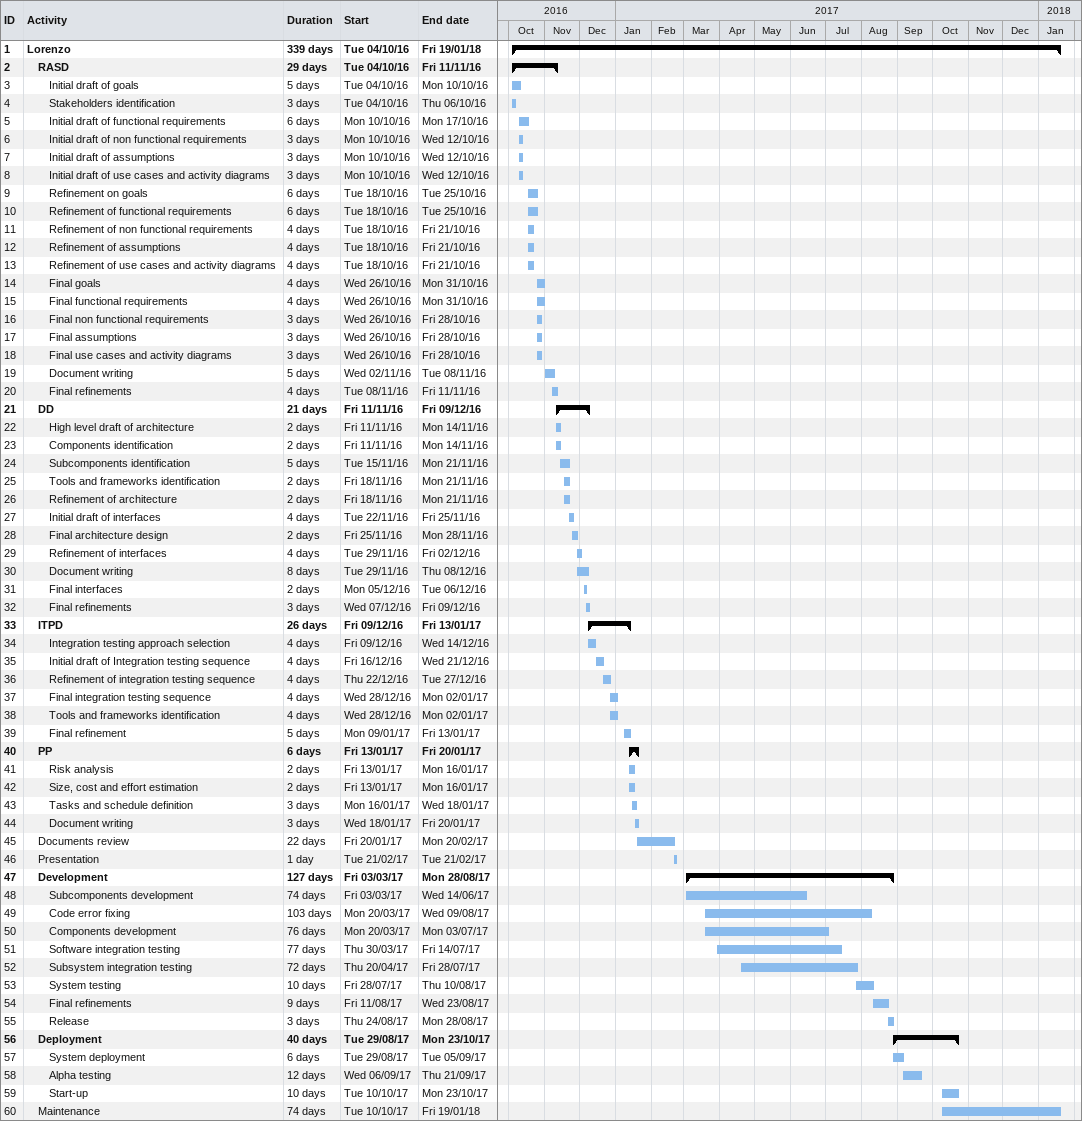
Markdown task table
| ID | Level | Task | Duration | Start | Finish |
|---|---|---|---|---|---|
| 1 | 1 | **Lorenzo** | 339d | 2016-10-04 | 2018-01-19 |
| 2 | 2 | **RASD** | 29d | 2016-10-04 | 2016-11-11 |
| 3 | 3 | Initial draft of goals | 5d | 2016-10-04 | 2016-10-10 |
| 4 | 3 | Stakeholders identification | 3d | 2016-10-04 | 2016-10-06 |
| 5 | 3 | Initial draft of functional requirements | 6d | 2016-10-10 | 2016-10-17 |
| 6 | 3 | Initial draft of non functional requirements | 3d | 2016-10-10 | 2016-10-12 |
| 7 | 3 | Initial draft of assumptions | 3d | 2016-10-10 | 2016-10-12 |
| 8 | 3 | Initial draft of use cases and activity diagrams | 3d | 2016-10-10 | 2016-10-12 |
| 9 | 3 | Refinement on goals | 6d | 2016-10-18 | 2016-10-25 |
| 10 | 3 | Refinement of functional requirements | 6d | 2016-10-18 | 2016-10-25 |
| 11 | 3 | Refinement of non functional requirements | 4d | 2016-10-18 | 2016-10-21 |
| 12 | 3 | Refinement of assumptions | 4d | 2016-10-18 | 2016-10-21 |
| 13 | 3 | Refinement of use cases and activity diagrams | 4d | 2016-10-18 | 2016-10-21 |
| 14 | 3 | Final goals | 4d | 2016-10-26 | 2016-10-31 |
| 15 | 3 | Final functional requirements | 4d | 2016-10-26 | 2016-10-31 |
| 16 | 3 | Final non functional requirements | 3d | 2016-10-26 | 2016-10-28 |
| 17 | 3 | Final assumptions | 3d | 2016-10-26 | 2016-10-28 |
| 18 | 3 | Final use cases and activity diagrams | 3d | 2016-10-26 | 2016-10-28 |
| 19 | 3 | Document writing | 5d | 2016-11-02 | 2016-11-08 |
| 20 | 3 | Final refinements | 4d | 2016-11-08 | 2016-11-11 |
| 21 | 2 | **DD** | 21d | 2016-11-11 | 2016-12-09 |
| 22 | 3 | High level draft of architecture | 2d | 2016-11-11 | 2016-11-14 |
| 23 | 3 | Components identification | 2d | 2016-11-11 | 2016-11-14 |
| 24 | 3 | Subcomponents identification | 5d | 2016-11-15 | 2016-11-21 |
| 25 | 3 | Tools and frameworks identification | 2d | 2016-11-18 | 2016-11-21 |
| 26 | 3 | Refinement of architecture | 2d | 2016-11-18 | 2016-11-21 |
| 27 | 3 | Initial draft of interfaces | 4d | 2016-11-22 | 2016-11-25 |
| 28 | 3 | Final architecture design | 2d | 2016-11-25 | 2016-11-28 |
| 29 | 3 | Refinement of interfaces | 4d | 2016-11-29 | 2016-12-02 |
| 30 | 3 | Document writing | 8d | 2016-11-29 | 2016-12-08 |
| 31 | 3 | Final interfaces | 2d | 2016-12-05 | 2016-12-06 |
| 32 | 3 | Final refinements | 3d | 2016-12-07 | 2016-12-09 |
| 33 | 2 | **ITPD** | 26d | 2016-12-09 | 2017-01-13 |
| 34 | 3 | Integration testing approach selection | 4d | 2016-12-09 | 2016-12-14 |
| 35 | 3 | Initial draft of Integration testing sequence | 4d | 2016-12-16 | 2016-12-21 |
| 36 | 3 | Refinement of integration testing sequence | 4d | 2016-12-22 | 2016-12-27 |
| 37 | 3 | Final integration testing sequence | 4d | 2016-12-28 | 2017-01-02 |
| 38 | 3 | Tools and frameworks identification | 4d | 2016-12-28 | 2017-01-02 |
| 39 | 3 | Final refinement | 5d | 2017-01-09 | 2017-01-13 |
| 40 | 2 | **PP** | 6d | 2017-01-13 | 2017-01-20 |
| 41 | 3 | Risk analysis | 2d | 2017-01-13 | 2017-01-16 |
| 42 | 3 | Size, cost and effort estimation | 2d | 2017-01-13 | 2017-01-16 |
| 43 | 3 | Tasks and schedule definition | 3d | 2017-01-16 | 2017-01-18 |
| 44 | 3 | Document writing | 3d | 2017-01-18 | 2017-01-20 |
| 45 | 2 | Documents review | 22d | 2017-01-20 | 2017-02-20 |
| 46 | 2 | Presentation | 1d | 2017-02-21 | 2017-02-21 |
| 47 | 2 | **Development** | 127d | 2017-03-03 | 2017-08-28 |
| 48 | 3 | Subcomponents development | 74d | 2017-03-03 | 2017-06-14 |
| 49 | 3 | Code error fixing | 103d | 2017-03-20 | 2017-08-09 |
| 50 | 3 | Components development | 76d | 2017-03-20 | 2017-07-03 |
| 51 | 3 | Software integration testing | 77d | 2017-03-30 | 2017-07-14 |
| 52 | 3 | Subsystem integration testing | 72d | 2017-04-20 | 2017-07-28 |
| 53 | 3 | System testing | 10d | 2017-07-28 | 2017-08-10 |
| 54 | 3 | Final refinements | 9d | 2017-08-11 | 2017-08-23 |
| 55 | 3 | Release | 3d | 2017-08-24 | 2017-08-28 |
| 56 | 2 | **Deployment** | 40d | 2017-08-29 | 2017-10-23 |
| 57 | 3 | System deployment | 6d | 2017-08-29 | 2017-09-05 |
| 58 | 3 | Alpha testing | 12d | 2017-09-06 | 2017-09-21 |
| 59 | 3 | Start-up | 10d | 2017-10-10 | 2017-10-23 |
| 60 | 2 | Maintenance | 74d | 2017-10-10 | 2018-01-19 |
